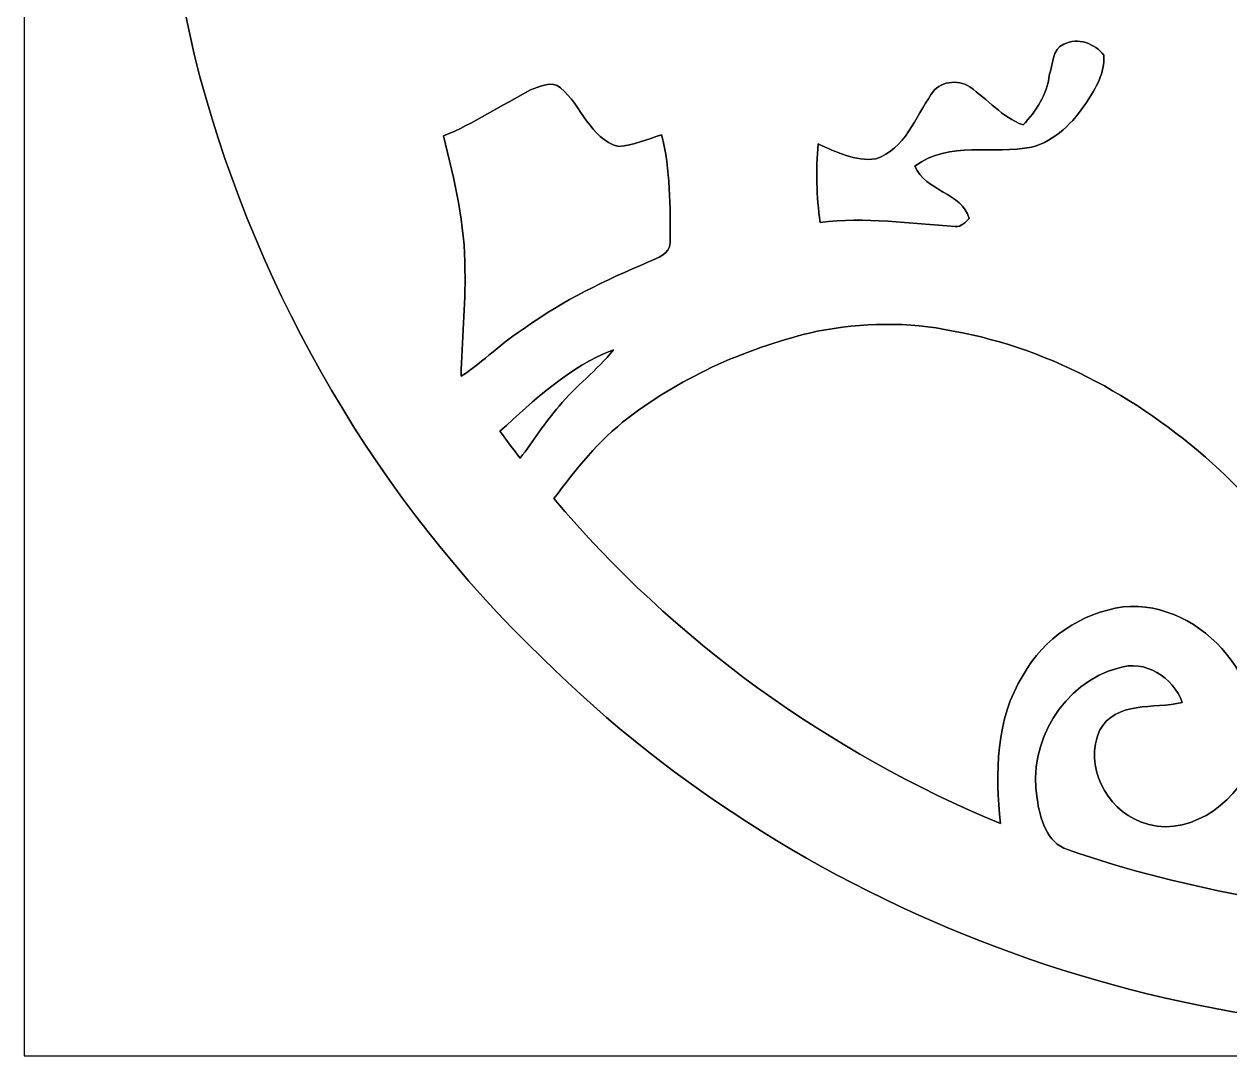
# Model space of a CAD drawing. Header units: centimetres. Extents: x -16.8 to 16.8, y -16.7 to 16.7.
# Drawn here: x -16.77 to -2.6, y -16.7 to -4.53 of the extents above; entities that cross this region are included whole.
import ezdxf

# ---------------------------------------------------------------- set-up
doc = ezdxf.new("R2010")
doc.units = ezdxf.units.CM
doc.header["$MEASUREMENT"] = 0
doc.layers.add('Layer 1', color=7, linetype='Continuous')

msp = doc.modelspace()

# ---------------------------------------------------------------- linework, layer by layer
at = {"layer": 'Layer 1', "color": 7}
for points, knots in [([(-16.77458, 16.66875), (-16.77458, 16.66875), (16.77458, 16.66875), (16.77458, 16.66875), (16.77458, 16.66875), (16.77458, 16.66875), (16.77458, -16.66875), (16.77458, -16.66875), (16.77458, -16.66875), (16.77458, -16.66875), (-16.77458, -16.66875), (-16.77458, -16.66875), (-16.77458, -16.66875), (-16.77458, -16.66875), (-16.77458, 16.66875), (-16.77458, 16.66875), (-16.77458, 16.66875), (-16.77458, 16.66875), (-16.77458, 16.66875), (-16.77458, 16.66875)], [0, 0, 0, 0, 0.16666667, 0.16666667, 0.16666667, 0.16666667, 0.33333333, 0.33333333, 0.33333333, 0.33333333, 0.5, 0.5, 0.5, 0.5, 0.66666667, 0.66666667, 0.66666667, 0.66666667, 1, 1, 1, 1]), ([(-1.91982, 14.86852), (-2.19393, 14.46248), (-2.25178, 13.95554), (-2.21544, 13.47682), (-2.21544, 13.47682), (-4.75615, 13.09017), (-7.19314, 12.06571), (-9.23925, 10.51031), (-9.23925, 10.51031), (-11.56511, 8.75101), (-13.38157, 6.30767), (-14.34924, 3.55318), (-14.34924, 3.55318), (-15.361, 0.77823), (-15.44214, -2.29941), (-14.7066, -5.15161), (-14.7066, -5.15161), (-14.00916, -7.7343), (-12.61428, -10.13319), (-10.68141, -11.98668), (-10.68141, -11.98668), (-7.55897, -15.08619), (-3.04518, -16.70367), (1.33456, -16.32938), (1.33456, -16.32938), (3.66007, -16.15616), (5.94995, -15.45696), (7.9629, -14.27692), (7.9629, -14.27692), (9.84991, -13.18295), (11.49456, -11.67694), (12.75327, -9.89577), (12.75327, -9.89577), (13.96577, -8.18938), (14.81384, -6.22229), (15.20719, -4.16595), (15.20719, -4.16595), (15.69332, -1.74872), (15.51305, 0.78634), (14.7768, 3.13443), (14.7768, 3.13443), (13.86628, 5.95806), (12.09111, 8.49242), (9.75607, 10.32087), (9.75607, 10.32087), (7.64434, 11.99727), (5.08212, 13.10781), (2.41053, 13.48352), (2.41053, 13.48352), (2.31105, 13.50786), (2.19604, 13.50045), (2.11526, 13.57101), (2.11526, 13.57101), (2.07927, 13.87193), (2.10996, 14.18766), (1.98049, 14.4713), (1.98049, 14.4713), (1.74731, 15.1578), (1.13383, 15.67392), (0.43886, 15.85066), (0.43886, 15.85066), (-0.44591, 16.04222), (-1.46121, 15.67286), (-1.91982, 14.86852)], [0, 0, 0, 0, 0.05882353, 0.05882353, 0.05882353, 0.05882353, 0.11764706, 0.11764706, 0.11764706, 0.11764706, 0.17647059, 0.17647059, 0.17647059, 0.17647059, 0.23529412, 0.23529412, 0.23529412, 0.23529412, 0.29411765, 0.29411765, 0.29411765, 0.29411765, 0.35294118, 0.35294118, 0.35294118, 0.35294118, 0.41176471, 0.41176471, 0.41176471, 0.41176471, 0.47058824, 0.47058824, 0.47058824, 0.47058824, 0.52941176, 0.52941176, 0.52941176, 0.52941176, 0.58823529, 0.58823529, 0.58823529, 0.58823529, 0.64705882, 0.64705882, 0.64705882, 0.64705882, 0.70588235, 0.70588235, 0.70588235, 0.70588235, 0.76470588, 0.76470588, 0.76470588, 0.76470588, 0.82352941, 0.82352941, 0.82352941, 0.82352941, 0.88235294, 0.88235294, 0.88235294, 0.88235294, 1, 1, 1, 1]), ([(-4.54695, -4.76603), (-4.38503, -4.68312), (-4.18218, -4.75791), (-4.07741, -4.8962), (-4.07741, -4.8962), (-4.06259, -5.10187), (-4.17407, -5.28779), (-4.28378, -5.45218), (-4.28378, -5.45218), (-4.43406, -5.68501), (-4.64996, -5.90268), (-4.92407, -5.97711), (-4.92407, -5.97711), (-5.38092, -6.06601), (-5.89598, -5.90197), (-6.29885, -6.20077), (-6.29885, -6.20077), (-6.1782, -6.49958), (-5.74851, -6.50946), (-5.66032, -6.81778), (-5.66032, -6.81778), (-5.70583, -6.86117), (-5.75663, -6.91868), (-5.82577, -6.91233), (-5.82577, -6.91233), (-6.35353, -6.87423), (-6.88411, -6.79556), (-7.41327, -6.86294), (-7.41327, -6.86294), (-7.45561, -6.55708), (-7.46866, -6.24628), (-7.43656, -5.93937), (-7.43656, -5.93937), (-7.22454, -6.03673), (-7.00052, -6.14574), (-6.75958, -6.11611), (-6.75958, -6.11611), (-6.41385, -6.0011), (-6.29744, -5.62645), (-6.10658, -5.35552), (-6.10658, -5.35552), (-6.01804, -5.20594), (-5.79438, -5.17137), (-5.65538, -5.26803), (-5.65538, -5.26803), (-5.44513, -5.41584), (-5.27473, -5.62328), (-5.02779, -5.71676), (-5.02779, -5.71676), (-4.87398, -5.55272), (-4.74627, -5.35975), (-4.71981, -5.13151), (-4.71981, -5.13151), (-4.67289, -5.01403), (-4.69124, -4.82212), (-4.54695, -4.76603)], [0, 0, 0, 0, 0.06666667, 0.06666667, 0.06666667, 0.06666667, 0.13333333, 0.13333333, 0.13333333, 0.13333333, 0.2, 0.2, 0.2, 0.2, 0.26666667, 0.26666667, 0.26666667, 0.26666667, 0.33333333, 0.33333333, 0.33333333, 0.33333333, 0.4, 0.4, 0.4, 0.4, 0.46666667, 0.46666667, 0.46666667, 0.46666667, 0.53333333, 0.53333333, 0.53333333, 0.53333333, 0.6, 0.6, 0.6, 0.6, 0.66666667, 0.66666667, 0.66666667, 0.66666667, 0.73333333, 0.73333333, 0.73333333, 0.73333333, 0.8, 0.8, 0.8, 0.8, 0.86666667, 0.86666667, 0.86666667, 0.86666667, 1, 1, 1, 1]), ([(-10.81899, -5.30331), (-10.71104, -5.2645), (-10.56499, -5.19042), (-10.46621, -5.28038), (-10.46621, -5.28038), (-10.21574, -5.48711), (-10.12578, -5.87516), (-9.78606, -5.97041), (-9.78606, -5.97041), (-9.60931, -5.95454), (-9.44527, -5.8868), (-9.27876, -5.83106), (-9.27876, -5.83106), (-9.17434, -6.24558), (-9.17469, -6.67773), (-9.17751, -7.10248), (-9.17751, -7.10248), (-9.17822, -7.24076), (-9.33238, -7.27922), (-9.43257, -7.32861), (-9.43257, -7.32861), (-9.93775, -7.53992), (-10.43411, -7.78016), (-10.88037, -8.10048), (-10.88037, -8.10048), (-11.14672, -8.27158), (-11.3725, -8.4963), (-11.63426, -8.67304), (-11.63426, -8.67304), (-11.63179, -8.25676), (-11.58205, -7.8419), (-11.59016, -7.42562), (-11.59016, -7.42562), (-11.58734, -6.88904), (-11.71575, -6.36411), (-11.84204, -5.84623), (-11.84204, -5.84623), (-11.48327, -5.69948), (-11.16083, -5.48252), (-10.81899, -5.30331)], [0, 0, 0, 0, 0.09090909, 0.09090909, 0.09090909, 0.09090909, 0.18181818, 0.18181818, 0.18181818, 0.18181818, 0.27272727, 0.27272727, 0.27272727, 0.27272727, 0.36363636, 0.36363636, 0.36363636, 0.36363636, 0.45454545, 0.45454545, 0.45454545, 0.45454545, 0.54545455, 0.54545455, 0.54545455, 0.54545455, 0.63636364, 0.63636364, 0.63636364, 0.63636364, 0.72727273, 0.72727273, 0.72727273, 0.72727273, 0.81818182, 0.81818182, 0.81818182, 0.81818182, 1, 1, 1, 1]), ([(-7.4489, -8.14246), (-6.92291, -8.04439), (-6.37611, -8.02711), (-5.85117, -8.1407), (-5.85117, -8.1407), (-4.67219, -8.35237), (-3.59198, -8.9662), (-2.7178, -9.77336), (-2.7178, -9.77336), (-1.99425, -10.45457), (-1.37866, -11.28995), (-1.11407, -12.25973), (-1.11407, -12.25973), (-1.00259, -12.61145), (-0.98813, -12.9854), (-1.01, -13.35193), (-1.01, -13.35193), (-1.07985, -13.94777), (-1.43969, -14.49634), (-1.95016, -14.80926), (-1.95016, -14.80926), (-2.06093, -14.88581), (-2.19639, -14.82796), (-2.31634, -14.81137), (-2.31634, -14.81137), (-3.05506, -14.66321), (-3.79307, -14.49387), (-4.50391, -14.24129), (-4.50391, -14.24129), (-4.75086, -14.16403), (-4.83164, -13.86946), (-4.86234, -13.64086), (-4.86234, -13.64086), (-4.97946, -12.99281), (-4.55471, -12.27349), (-3.91019, -12.10627), (-3.91019, -12.10627), (-3.59586, -11.99938), (-3.26249, -12.21422), (-3.15524, -12.51056), (-3.15524, -12.51056), (-3.49038, -12.59099), (-3.93876, -12.4841), (-4.12856, -12.84217), (-4.12856, -12.84217), (-4.30953, -13.24998), (-4.05271, -13.75939), (-3.64808, -13.91391), (-3.64808, -13.91391), (-3.12984, -14.12593), (-2.54247, -13.7227), (-2.34774, -13.24751), (-2.34774, -13.24751), (-2.05317, -12.33946), (-2.90336, -11.29594), (-3.85198, -11.38626), (-3.85198, -11.38626), (-4.33952, -11.45611), (-4.78966, -11.75456), (-5.02603, -12.18953), (-5.02603, -12.18953), (-5.3534, -12.70635), (-5.35481, -13.34664), (-5.29449, -13.93507), (-5.29449, -13.93507), (-7.31203, -13.09934), (-9.138, -11.78384), (-10.54453, -10.11167), (-10.54453, -10.11167), (-10.28735, -9.76736), (-10.01607, -9.42799), (-9.67352, -9.16411), (-9.67352, -9.16411), (-9.01912, -8.66457), (-8.24865, -8.32767), (-7.4489, -8.14246)], [0, 0, 0, 0, 0.05, 0.05, 0.05, 0.05, 0.1, 0.1, 0.1, 0.1, 0.15, 0.15, 0.15, 0.15, 0.2, 0.2, 0.2, 0.2, 0.25, 0.25, 0.25, 0.25, 0.3, 0.3, 0.3, 0.3, 0.35, 0.35, 0.35, 0.35, 0.4, 0.4, 0.4, 0.4, 0.45, 0.45, 0.45, 0.45, 0.5, 0.5, 0.5, 0.5, 0.55, 0.55, 0.55, 0.55, 0.6, 0.6, 0.6, 0.6, 0.65, 0.65, 0.65, 0.65, 0.7, 0.7, 0.7, 0.7, 0.75, 0.75, 0.75, 0.75, 0.8, 0.8, 0.8, 0.8, 0.85, 0.85, 0.85, 0.85, 0.9, 0.9, 0.9, 0.9, 1, 1, 1, 1]), ([(-11.17882, -9.32004), (-10.77489, -8.95562), (-10.36391, -8.55557), (-9.84568, -8.36295), (-9.84568, -8.36295), (-10.03582, -8.6046), (-10.28947, -8.78628), (-10.4842, -9.0237), (-10.4842, -9.0237), (-10.65036, -9.21702), (-10.78477, -9.43539), (-10.94211, -9.63612), (-10.94211, -9.63612), (-11.02184, -9.5317), (-11.10051, -9.42481), (-11.17882, -9.32004)], [0, 0, 0, 0, 0.2, 0.2, 0.2, 0.2, 0.4, 0.4, 0.4, 0.4, 0.6, 0.6, 0.6, 0.6, 1, 1, 1, 1])]:
    msp.add_open_spline(points, degree=3, knots=knots, dxfattribs=at)
at = {"layer": 'Layer 1', "color": 250}
for points, knots in [([(-1.91982, 14.86852), (-1.46121, 15.67286), (-0.44591, 16.04222), (0.43886, 15.85066), (0.43886, 15.85066), (1.13383, 15.67392), (1.74731, 15.1578), (1.98049, 14.4713), (1.98049, 14.4713), (2.10996, 14.18766), (2.07927, 13.87193), (2.11526, 13.57101), (2.11526, 13.57101), (2.19604, 13.50045), (2.31105, 13.50786), (2.41053, 13.48352), (2.41053, 13.48352), (5.08212, 13.10781), (7.64434, 11.99727), (9.75607, 10.32087), (9.75607, 10.32087), (12.09111, 8.49242), (13.86628, 5.95806), (14.7768, 3.13443), (14.7768, 3.13443), (15.51305, 0.78634), (15.69332, -1.74872), (15.20719, -4.16595), (15.20719, -4.16595), (14.81384, -6.22229), (13.96577, -8.18938), (12.75327, -9.89577), (12.75327, -9.89577), (11.49456, -11.67694), (9.84991, -13.18295), (7.9629, -14.27692), (7.9629, -14.27692), (5.94995, -15.45696), (3.66007, -16.15616), (1.33456, -16.32938), (1.33456, -16.32938), (-3.04518, -16.70367), (-7.55897, -15.08619), (-10.68141, -11.98668), (-10.68141, -11.98668), (-12.61428, -10.13319), (-14.00916, -7.7343), (-14.7066, -5.15161), (-14.7066, -5.15161), (-15.44214, -2.29941), (-15.361, 0.77823), (-14.34924, 3.55318), (-14.34924, 3.55318), (-13.38157, 6.30767), (-11.56511, 8.75101), (-9.23925, 10.51031), (-9.23925, 10.51031), (-7.19314, 12.06571), (-4.75615, 13.09017), (-2.21544, 13.47682), (-2.21544, 13.47682), (-2.25178, 13.95554), (-2.19393, 14.46248), (-1.91982, 14.86852), (-1.91982, 14.86852), (-1.91982, 14.86852), (-1.91982, 14.86852), (-1.91982, 14.86852)], [0, 0, 0, 0, 0.05555556, 0.05555556, 0.05555556, 0.05555556, 0.11111111, 0.11111111, 0.11111111, 0.11111111, 0.16666667, 0.16666667, 0.16666667, 0.16666667, 0.22222222, 0.22222222, 0.22222222, 0.22222222, 0.27777778, 0.27777778, 0.27777778, 0.27777778, 0.33333333, 0.33333333, 0.33333333, 0.33333333, 0.38888889, 0.38888889, 0.38888889, 0.38888889, 0.44444444, 0.44444444, 0.44444444, 0.44444444, 0.5, 0.5, 0.5, 0.5, 0.55555556, 0.55555556, 0.55555556, 0.55555556, 0.61111111, 0.61111111, 0.61111111, 0.61111111, 0.66666667, 0.66666667, 0.66666667, 0.66666667, 0.72222222, 0.72222222, 0.72222222, 0.72222222, 0.77777778, 0.77777778, 0.77777778, 0.77777778, 0.83333333, 0.83333333, 0.83333333, 0.83333333, 0.88888889, 0.88888889, 0.88888889, 0.88888889, 1, 1, 1, 1]), ([(-4.54695, -4.76603), (-4.69124, -4.82212), (-4.67289, -5.01403), (-4.71981, -5.13151), (-4.71981, -5.13151), (-4.74627, -5.35975), (-4.87398, -5.55272), (-5.02779, -5.71676), (-5.02779, -5.71676), (-5.27473, -5.62328), (-5.44513, -5.41584), (-5.65538, -5.26803), (-5.65538, -5.26803), (-5.79438, -5.17137), (-6.01804, -5.20594), (-6.10658, -5.35552), (-6.10658, -5.35552), (-6.29744, -5.62645), (-6.41385, -6.0011), (-6.75958, -6.11611), (-6.75958, -6.11611), (-7.00052, -6.14574), (-7.22454, -6.03673), (-7.43656, -5.93937), (-7.43656, -5.93937), (-7.46866, -6.24628), (-7.45561, -6.55708), (-7.41327, -6.86294), (-7.41327, -6.86294), (-6.88411, -6.79556), (-6.35353, -6.87423), (-5.82577, -6.91233), (-5.82577, -6.91233), (-5.75663, -6.91868), (-5.70583, -6.86117), (-5.66032, -6.81778), (-5.66032, -6.81778), (-5.74851, -6.50946), (-6.1782, -6.49958), (-6.29885, -6.20077), (-6.29885, -6.20077), (-5.89598, -5.90197), (-5.38092, -6.06601), (-4.92407, -5.97711), (-4.92407, -5.97711), (-4.64996, -5.90268), (-4.43406, -5.68501), (-4.28378, -5.45218), (-4.28378, -5.45218), (-4.17407, -5.28779), (-4.06259, -5.10187), (-4.07741, -4.8962), (-4.07741, -4.8962), (-4.18218, -4.75791), (-4.38503, -4.68312), (-4.54695, -4.76603), (-4.54695, -4.76603), (-4.54695, -4.76603), (-4.54695, -4.76603), (-4.54695, -4.76603)], [0, 0, 0, 0, 0.0625, 0.0625, 0.0625, 0.0625, 0.125, 0.125, 0.125, 0.125, 0.1875, 0.1875, 0.1875, 0.1875, 0.25, 0.25, 0.25, 0.25, 0.3125, 0.3125, 0.3125, 0.3125, 0.375, 0.375, 0.375, 0.375, 0.4375, 0.4375, 0.4375, 0.4375, 0.5, 0.5, 0.5, 0.5, 0.5625, 0.5625, 0.5625, 0.5625, 0.625, 0.625, 0.625, 0.625, 0.6875, 0.6875, 0.6875, 0.6875, 0.75, 0.75, 0.75, 0.75, 0.8125, 0.8125, 0.8125, 0.8125, 0.875, 0.875, 0.875, 0.875, 1, 1, 1, 1]), ([(-10.81899, -5.30331), (-11.16083, -5.48252), (-11.48327, -5.69948), (-11.84204, -5.84623), (-11.84204, -5.84623), (-11.71575, -6.36411), (-11.58734, -6.88904), (-11.59016, -7.42562), (-11.59016, -7.42562), (-11.58205, -7.8419), (-11.63179, -8.25676), (-11.63426, -8.67304), (-11.63426, -8.67304), (-11.3725, -8.4963), (-11.14672, -8.27158), (-10.88037, -8.10048), (-10.88037, -8.10048), (-10.43411, -7.78016), (-9.93775, -7.53992), (-9.43257, -7.32861), (-9.43257, -7.32861), (-9.33238, -7.27922), (-9.17822, -7.24076), (-9.17751, -7.10248), (-9.17751, -7.10248), (-9.17469, -6.67773), (-9.17434, -6.24558), (-9.27876, -5.83106), (-9.27876, -5.83106), (-9.44527, -5.8868), (-9.60931, -5.95454), (-9.78606, -5.97041), (-9.78606, -5.97041), (-10.12578, -5.87516), (-10.21574, -5.48711), (-10.46621, -5.28038), (-10.46621, -5.28038), (-10.56499, -5.19042), (-10.71104, -5.2645), (-10.81899, -5.30331), (-10.81899, -5.30331), (-10.81899, -5.30331), (-10.81899, -5.30331), (-10.81899, -5.30331)], [0, 0, 0, 0, 0.08333333, 0.08333333, 0.08333333, 0.08333333, 0.16666667, 0.16666667, 0.16666667, 0.16666667, 0.25, 0.25, 0.25, 0.25, 0.33333333, 0.33333333, 0.33333333, 0.33333333, 0.41666667, 0.41666667, 0.41666667, 0.41666667, 0.5, 0.5, 0.5, 0.5, 0.58333333, 0.58333333, 0.58333333, 0.58333333, 0.66666667, 0.66666667, 0.66666667, 0.66666667, 0.75, 0.75, 0.75, 0.75, 0.83333333, 0.83333333, 0.83333333, 0.83333333, 1, 1, 1, 1]), ([(-7.4489, -8.14246), (-8.24865, -8.32767), (-9.01912, -8.66457), (-9.67352, -9.16411), (-9.67352, -9.16411), (-10.01607, -9.42799), (-10.28735, -9.76736), (-10.54453, -10.11167), (-10.54453, -10.11167), (-9.138, -11.78384), (-7.31203, -13.09934), (-5.29449, -13.93507), (-5.29449, -13.93507), (-5.35481, -13.34664), (-5.3534, -12.70635), (-5.02603, -12.18953), (-5.02603, -12.18953), (-4.78966, -11.75456), (-4.33952, -11.45611), (-3.85198, -11.38626), (-3.85198, -11.38626), (-2.90336, -11.29594), (-2.05317, -12.33946), (-2.34774, -13.24751), (-2.34774, -13.24751), (-2.54247, -13.7227), (-3.12984, -14.12593), (-3.64808, -13.91391), (-3.64808, -13.91391), (-4.05271, -13.75939), (-4.30953, -13.24998), (-4.12856, -12.84217), (-4.12856, -12.84217), (-3.93876, -12.4841), (-3.49038, -12.59099), (-3.15524, -12.51056), (-3.15524, -12.51056), (-3.26249, -12.21422), (-3.59586, -11.99938), (-3.91019, -12.10627), (-3.91019, -12.10627), (-4.55471, -12.27349), (-4.97946, -12.99281), (-4.86234, -13.64086), (-4.86234, -13.64086), (-4.83164, -13.86946), (-4.75086, -14.16403), (-4.50391, -14.24129), (-4.50391, -14.24129), (-3.79307, -14.49387), (-3.05506, -14.66321), (-2.31634, -14.81137), (-2.31634, -14.81137), (-2.19639, -14.82796), (-2.06093, -14.88581), (-1.95016, -14.80926), (-1.95016, -14.80926), (-1.43969, -14.49634), (-1.07985, -13.94777), (-1.01, -13.35193), (-1.01, -13.35193), (-0.98813, -12.9854), (-1.00259, -12.61145), (-1.11407, -12.25973), (-1.11407, -12.25973), (-1.37866, -11.28995), (-1.99425, -10.45457), (-2.7178, -9.77336), (-2.7178, -9.77336), (-3.59198, -8.9662), (-4.67219, -8.35237), (-5.85117, -8.1407), (-5.85117, -8.1407), (-6.37611, -8.02711), (-6.92291, -8.04439), (-7.4489, -8.14246), (-7.4489, -8.14246), (-7.4489, -8.14246), (-7.4489, -8.14246), (-7.4489, -8.14246)], [0, 0, 0, 0, 0.04761905, 0.04761905, 0.04761905, 0.04761905, 0.0952381, 0.0952381, 0.0952381, 0.0952381, 0.14285714, 0.14285714, 0.14285714, 0.14285714, 0.19047619, 0.19047619, 0.19047619, 0.19047619, 0.23809524, 0.23809524, 0.23809524, 0.23809524, 0.28571429, 0.28571429, 0.28571429, 0.28571429, 0.33333333, 0.33333333, 0.33333333, 0.33333333, 0.38095238, 0.38095238, 0.38095238, 0.38095238, 0.42857143, 0.42857143, 0.42857143, 0.42857143, 0.47619048, 0.47619048, 0.47619048, 0.47619048, 0.52380952, 0.52380952, 0.52380952, 0.52380952, 0.57142857, 0.57142857, 0.57142857, 0.57142857, 0.61904762, 0.61904762, 0.61904762, 0.61904762, 0.66666667, 0.66666667, 0.66666667, 0.66666667, 0.71428571, 0.71428571, 0.71428571, 0.71428571, 0.76190476, 0.76190476, 0.76190476, 0.76190476, 0.80952381, 0.80952381, 0.80952381, 0.80952381, 0.85714286, 0.85714286, 0.85714286, 0.85714286, 0.9047619, 0.9047619, 0.9047619, 0.9047619, 1, 1, 1, 1]), ([(-11.17882, -9.32004), (-11.10051, -9.42481), (-11.02184, -9.5317), (-10.94211, -9.63612), (-10.94211, -9.63612), (-10.78477, -9.43539), (-10.65036, -9.21702), (-10.4842, -9.0237), (-10.4842, -9.0237), (-10.28947, -8.78628), (-10.03582, -8.6046), (-9.84568, -8.36295), (-9.84568, -8.36295), (-10.36391, -8.55557), (-10.77489, -8.95562), (-11.17882, -9.32004), (-11.17882, -9.32004), (-11.17882, -9.32004), (-11.17882, -9.32004), (-11.17882, -9.32004)], [0, 0, 0, 0, 0.16666667, 0.16666667, 0.16666667, 0.16666667, 0.33333333, 0.33333333, 0.33333333, 0.33333333, 0.5, 0.5, 0.5, 0.5, 0.66666667, 0.66666667, 0.66666667, 0.66666667, 1, 1, 1, 1])]:
    msp.add_open_spline(points, degree=3, knots=knots, dxfattribs=at)

doc.saveas('drawing.dxf')
